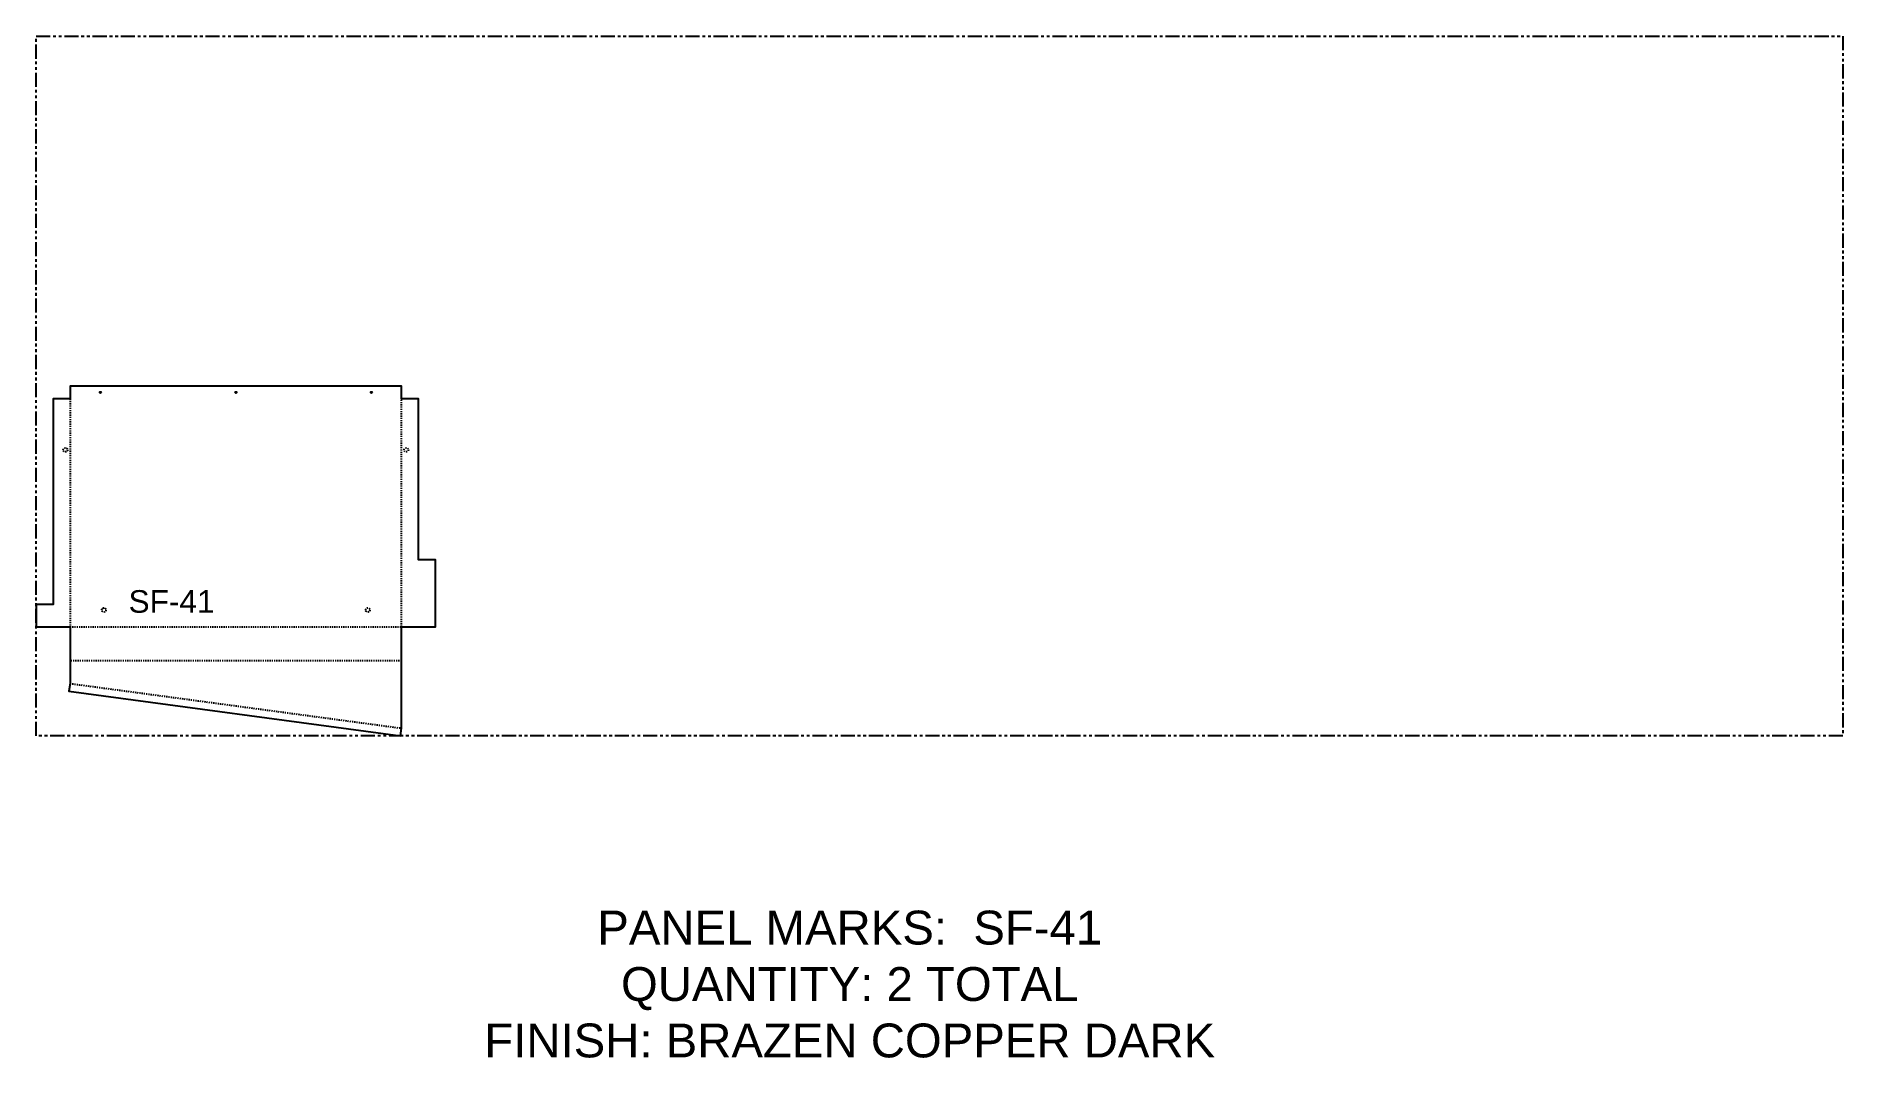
# Model space of a CAD drawing. Header units: inches. Extents: x 0 to 160, y -29 to 62.
import ezdxf

# ---------------------------------------------------------------- set-up
doc = ezdxf.new("R2010")
doc.units = ezdxf.units.IN
doc.header["$MEASUREMENT"] = 0
doc.linetypes.add('HIDDEN', pattern=[0.375, 0.25, -0.125])
doc.linetypes.add('PHANTOM', pattern=[2.5, 1.25, -0.25, 0.25, -0.25, 0.25, -0.25])
for name, color, linetype in [('CUT', 7, 'Continuous'), ('DIMS', 1, 'Continuous'), ('HOLES', 6, 'Continuous'), ('ROUT', 1, 'HIDDEN'), ('SHEET', 5, 'PHANTOM'), ('TEXT', 2, 'PHANTOM'), ('WEEPS', 3, 'HIDDEN')]:
    doc.layers.add(name, color=color, linetype=linetype)
doc.styles.get("Standard").update_dxf_attribs({"font": 'arial.ttf'})

msp = doc.modelspace()

# ---------------------------------------------------------------- linework, layer by layer
at = {"layer": 'CUT', "ltscale": 0.25}
msp.add_lwpolyline([(3, 4.64), (2.91, 3.96), (32.28, 0), (32.37, 0.68), (32.37, 9.65), (35.37, 9.65), (35.37, 15.61), (33.87, 15.61), (33.87, 29.87), (32.37, 29.87), (32.37, 30.99), (3, 30.99), (3, 29.87), (1.5, 29.87), (1.5, 11.65), (0, 11.65), (0, 9.65), (3, 9.65)], close=True, dxfattribs=at)
at = {"layer": 'HOLES', "ltscale": 0.25}
for centre in [(5.69, 30.43), (17.69, 30.43), (29.69, 30.43)]:
    msp.add_circle(centre, 0.0625, dxfattribs=at)
at = {"layer": 'ROUT', "ltscale": 0.25}
msp.add_line((32.37, 6.65), (3, 6.65), dxfattribs=at)
for points in [[(3, 29.87), (3, 4.64), (32.37, 0.68), (32.37, 29.87)], [(0, 11.65), (0, 9.65), (35.37, 9.65), (35.37, 15.61)]]:
    msp.add_lwpolyline(points, dxfattribs=at)
at = {"layer": 'SHEET'}
msp.add_lwpolyline([(0, 62), (160, 62), (160, 0), (0, 0)], close=True, dxfattribs=at)
at = {"layer": 'WEEPS', "ltscale": 0.25}
for centre in [(2.59, 25.34), (32.78, 25.34), (6, 11.15), (29.37, 11.15)]:
    msp.add_circle(centre, 0.188, dxfattribs=at)

# ---------------------------------------------------------------- texts
at = {"layer": 'DIMS', "ltscale": 0.25, "insert": (11.99, 12.91), "char_height": 2, "attachment_point": 2}
msp.add_mtext_dynamic_manual_height_columns('SF-41', width=3.0859, gutter_width=10, heights=[0], dxfattribs=at)
at = {"layer": 'TEXT', "insert": (72.05, -22.01), "char_height": 3, "attachment_point": 5}
msp.add_mtext_dynamic_manual_height_columns('PANEL MARKS:  SF-41\\PQUANTITY: 2 TOTAL\\PFINISH: BRAZEN COPPER DARK', width=199.7409, gutter_width=1, heights=[0], dxfattribs=at)

doc.saveas('drawing.dxf')
